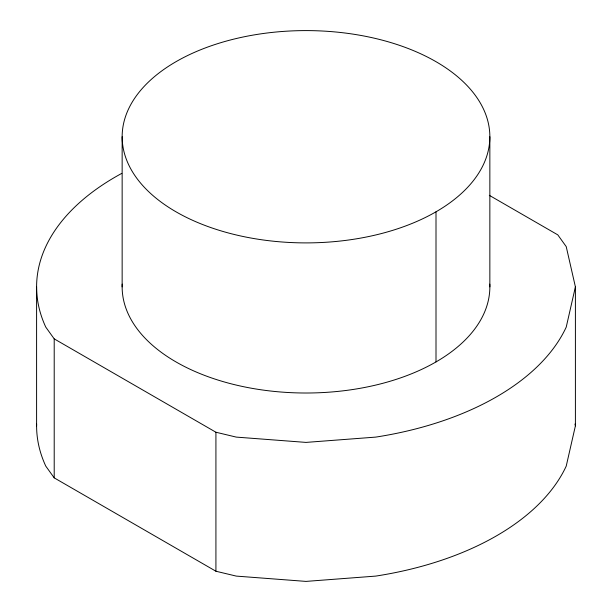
<?xml version="1.0" encoding="UTF-8"?>
<svg xmlns="http://www.w3.org/2000/svg" width="612" height="612" viewBox="0 0 612 612"><rect width="100%" height="100%" fill="white"/><g stroke="black" fill="none" stroke-linecap="round" stroke-linejoin="round"><path stroke-width="0.92" d="M489.309 195.327L557.792 234.863L566.222 246.613L575.402 286.867L566.222 327.122A269.402 155.54 0 0 1 375.722 437.106L306 442.399L236.278 437.106L215.921 432.233L54.208 338.872L45.778 327.122A269.402 155.54 0 0 1 121.796 173.372M575.402 286.867L575.402 425.86L566.222 466.122A269.402 155.54 0 0 1 375.722 576.099L306 581.4L236.278 576.099L215.921 571.233L54.208 477.865L45.778 466.122A269.402 155.54 0 0 1 36.621 424.032M574.982 424.032L575.402 425.86M489.852 136.751A183.852 106.151 0 0 1 214.07 228.674A183.852 106.151 0 0 1 214.07 44.821A183.852 106.151 0 0 1 489.852 136.751L489.852 286.867M436.004 211.806L436.004 361.922M215.921 432.233L215.921 571.233M122.148 136.751L122.148 286.867M54.208 338.872L54.208 477.865M36.598 286.867L36.598 425.86M489.791 284.113A183.852 106.151 0 0 1 306 393.011A183.852 106.151 0 0 1 122.209 284.113"/></g></svg>
